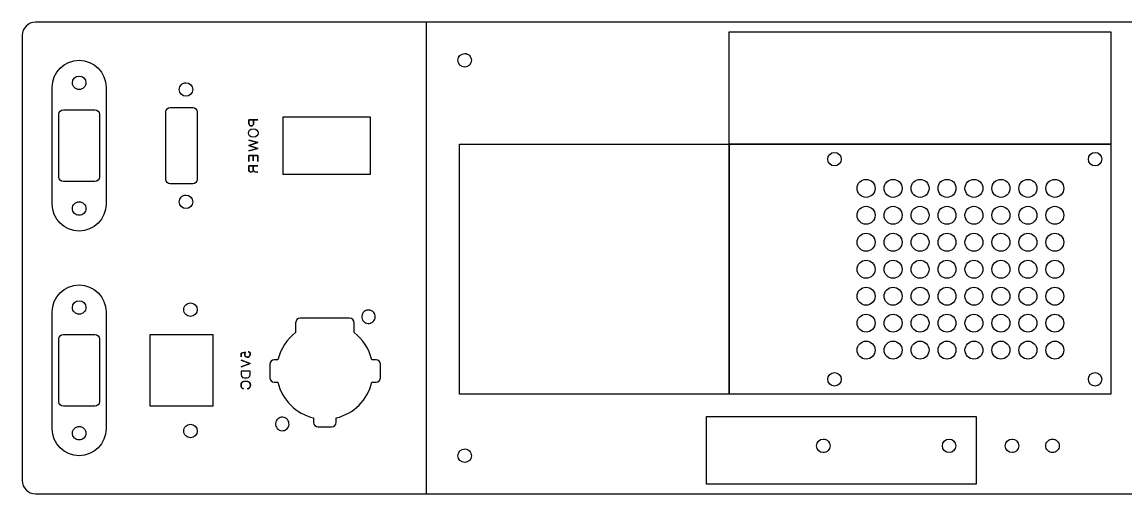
# Model space of a CAD drawing. Extents: x 129 to 1460, y 161 to 617.
# Drawn here: x 1064.3 to 1310, y 512 to 617 of the extents above; entities that cross this region are included whole.
import ezdxf

# ---------------------------------------------------------------- set-up
doc = ezdxf.new("R2010")
doc.units = 0
doc.layers.add('Layer_1', color=7, linetype='CONTINUOUS')

msp = doc.modelspace()

# ---------------------------------------------------------------- linework, layer by layer
at = {"layer": 'Layer_1', "color": 7}
for p, q in [((1154.348325, 616.974227), (1067.348358, 616.974227)), ((1155.34821, 616.974227), (1154.348325, 616.974227)), ((1313.348007, 616.974227), (1155.34821, 616.974227)), ((1064.34811, 613.973951), (1064.34811, 514.974036)), ((1162.848181, 609.974241), (1162.848181, 609.974241)), ((1077.046111, 604.974018), (1077.046111, 604.974018)), ((1100.822236, 603.474102), (1100.822236, 603.474102)), ((1073.54611, 597.474015), (1080.54611, 597.474015)), ((1096.322231, 581.974072), (1096.322231, 596.97407)), ((1097.322232, 597.974068), (1102.322233, 597.974068)), ((1103.322231, 596.97407), (1103.322231, 581.974072)), ((1072.546109, 582.474017), (1072.546109, 596.474017)), ((1081.546111, 596.474017), (1081.546111, 582.474017)), ((1245.136335, 584.974263), (1245.136335, 584.974263)), ((1303.137292, 584.974263), (1303.137292, 584.974263)), ((1072.546109, 582.474017), (1072.546109, 582.474017)), ((1080.54611, 581.474019), (1073.54611, 581.474019)), ((1096.322231, 581.974072), (1096.322231, 581.974072)), ((1102.322233, 580.974074), (1097.322232, 580.974074)), ((1252.179896, 581.974326), (1252.179896, 581.974326)), ((1258.180166, 581.974326), (1258.180166, 581.974326)), ((1264.180126, 581.974326), (1264.180126, 581.974326)), ((1270.180114, 581.974326), (1270.180114, 581.974326)), ((1276.180074, 581.974326), (1276.180074, 581.974326)), ((1282.180062, 581.974326), (1282.180062, 581.974326)), ((1288.18005, 581.974326), (1288.18005, 581.974326)), ((1294.180292, 581.974326), (1294.180292, 581.974326)), ((1100.822236, 578.474039), (1100.822236, 578.474039)), ((1077.046111, 576.974018), (1077.046111, 576.974018)), ((1252.179896, 575.97427), (1252.179896, 575.97427)), ((1258.180166, 575.97427), (1258.180166, 575.97427)), ((1264.180126, 575.97427), (1264.180126, 575.97427)), ((1270.180114, 575.97427), (1270.180114, 575.97427)), ((1276.180074, 575.97427), (1276.180074, 575.97427)), ((1282.180062, 575.97427), (1282.180062, 575.97427)), ((1288.18005, 575.97427), (1288.18005, 575.97427)), ((1294.180292, 575.97427), (1294.180292, 575.97427)), ((1252.179896, 569.974223), (1252.179896, 569.974223)), ((1258.180166, 569.974223), (1258.180166, 569.974223)), ((1264.180126, 569.974223), (1264.180126, 569.974223)), ((1270.180114, 569.974223), (1270.180114, 569.974223)), ((1276.180074, 569.974223), (1276.180074, 569.974223)), ((1282.180062, 569.974223), (1282.180062, 569.974223)), ((1288.18005, 569.974223), (1288.18005, 569.974223)), ((1294.180292, 569.974223), (1294.180292, 569.974223)), ((1252.179896, 563.974175), (1252.179896, 563.974175)), ((1258.180166, 563.974175), (1258.180166, 563.974175)), ((1264.180126, 563.974175), (1264.180126, 563.974175)), ((1270.180114, 563.974175), (1270.180114, 563.974175)), ((1276.180074, 563.974175), (1276.180074, 563.974175)), ((1282.180062, 563.974175), (1282.180062, 563.974175)), ((1288.18005, 563.974175), (1288.18005, 563.974175)), ((1294.180292, 563.974175), (1294.180292, 563.974175)), ((1252.179896, 557.974128), (1252.179896, 557.974128)), ((1258.180166, 557.974128), (1258.180166, 557.974128)), ((1264.180126, 557.974128), (1264.180126, 557.974128)), ((1270.180114, 557.974128), (1270.180114, 557.974128)), ((1276.180074, 557.974128), (1276.180074, 557.974128)), ((1282.180062, 557.974128), (1282.180062, 557.974128)), ((1288.18005, 557.974128), (1288.18005, 557.974128)), ((1294.180292, 557.974128), (1294.180292, 557.974128)), ((1077.046111, 554.973977), (1077.046111, 554.973977)), ((1101.822265, 551.474271), (1101.822265, 551.474271)), ((1252.179896, 551.974081), (1252.179896, 551.974081)), ((1258.180166, 551.974081), (1258.180166, 551.974081)), ((1264.180126, 551.974081), (1264.180126, 551.974081)), ((1270.180114, 551.974081), (1270.180114, 551.974081)), ((1276.180074, 551.974081), (1276.180074, 551.974081)), ((1282.180062, 551.974081), (1282.180062, 551.974081)), ((1288.18005, 551.974081), (1288.18005, 551.974081)), ((1294.180292, 551.974081), (1294.180292, 551.974081)), ((1072.546109, 532.473976), (1072.546109, 546.473976)), ((1073.54611, 547.473974), (1080.54611, 547.473974)), ((1081.546111, 546.473976), (1081.546111, 532.473976)), ((1092.822249, 531.4743), (1092.822249, 547.474296)), ((1092.822249, 547.474296), (1106.822249, 547.474296)), ((1106.822249, 547.474296), (1106.822249, 531.4743)), ((1252.179896, 545.974033), (1252.179896, 545.974033)), ((1258.180166, 545.974033), (1258.180166, 545.974033)), ((1264.180126, 545.974033), (1264.180126, 545.974033)), ((1270.180114, 545.974033), (1270.180114, 545.974033)), ((1276.180074, 545.974033), (1276.180074, 545.974033)), ((1282.180062, 545.974033), (1282.180062, 545.974033)), ((1288.18005, 545.974033), (1288.18005, 545.974033)), ((1294.180292, 545.974033), (1294.180292, 545.974033)), ((1245.136335, 535.973966), (1245.136335, 535.973966)), ((1303.137292, 535.973966), (1303.137292, 535.973966)), ((1072.546109, 532.473976), (1072.546109, 532.473976)), ((1080.54611, 531.473978), (1073.54611, 531.473978)), ((1106.822249, 531.4743), (1092.822249, 531.4743)), ((1077.046111, 526.973977), (1077.046111, 526.973977)), ((1101.822265, 524.474268), (1101.822265, 524.474268)), ((1162.848181, 521.974304), (1162.848181, 521.974304)), ((1241.145685, 522.667245), (1241.145685, 522.667245)), ((1269.14577, 522.667245), (1269.14577, 522.667245)), ((1283.145685, 522.667245), (1283.145685, 522.667245)), ((1292.145752, 522.667245), (1292.145752, 522.667245)), ((1067.348358, 511.974324), (1154.348325, 511.974324)), ((1154.348325, 511.974324), (1155.34821, 511.974324)), ((1155.34821, 511.974324), (1314.34792, 511.974324))]:
    msp.add_line(p, q, dxfattribs=at)
at = {"layer": 'Layer_1', "color": 2}
msp.add_line((1154.348184, 511.974127), (1154.348184, 616.974114), dxfattribs=at)
at = {"layer": 'Layer_1', "color": 3}
for p, q in [((1221.714459, 589.780931), (1221.714459, 614.780937)), ((1221.714459, 614.780937), (1306.645455, 614.780937)), ((1306.645455, 614.780937), (1306.645455, 589.780931)), ((1161.714466, 534.167292), (1161.714466, 589.780931)), ((1161.714466, 589.780931), (1221.714459, 589.780931)), ((1306.645455, 589.780931), (1221.714459, 589.780931)), ((1221.714459, 589.780931), (1221.714459, 534.167292)), ((1221.714459, 534.167292), (1161.714466, 534.167292)), ((1216.645691, 514.167219), (1216.645691, 529.167218)), ((1216.645691, 529.167218), (1276.645684, 529.167218)), ((1276.645684, 529.167218), (1276.645684, 514.167219)), ((1276.645684, 514.167219), (1216.645691, 514.167219))]:
    msp.add_line(p, q, dxfattribs=at)
at = {"layer": 'Layer_1', "color": 1}
for p, q in [((1071.046118, 576.474012), (1071.046118, 602.474016)), ((1083.046122, 602.474016), (1083.046122, 576.474012)), ((1116.839727, 595.186059), (1114.804905, 595.186059)), ((1114.804905, 595.186059), (1114.804905, 594.536581)), ((1114.804905, 594.536581), (1114.804905, 595.186059)), ((1114.804905, 595.186059), (1116.839727, 595.186059)), ((1115.885816, 594.483326), (1115.885816, 595.186059)), ((1115.885816, 595.186059), (1115.885816, 594.483326)), ((1116.839727, 595.186059), (1116.839727, 595.186059)), ((1141.886523, 595.820946), (1122.348109, 595.820946)), ((1122.348109, 595.820946), (1122.348109, 583.127607)), ((1141.886523, 583.127607), (1141.886523, 595.820946)), ((1141.886523, 595.820946), (1141.886523, 595.820946)), ((1116.856604, 592.284589), (1116.856604, 592.284589)), ((1116.856604, 592.284589), (1116.856604, 592.284589)), ((1114.804877, 590.690231), (1116.839699, 590.154009)), ((1116.839699, 590.154009), (1114.804877, 590.690231)), ((1114.804877, 590.690231), (1114.804877, 590.690231)), ((1116.839699, 590.154009), (1114.804877, 589.50772)), ((1114.804877, 589.50772), (1116.839699, 590.154009)), ((1221.714459, 589.780931), (1306.645709, 589.780931)), ((1221.714459, 534.167292), (1221.714459, 589.780931)), ((1306.645709, 589.780931), (1306.645709, 534.167292)), ((1306.645709, 589.780931), (1306.645709, 589.780931)), ((1114.804877, 589.50772), (1116.839699, 588.861431)), ((1116.839699, 588.861431), (1114.804877, 589.50772)), ((1116.839699, 588.861431), (1114.804877, 588.325209)), ((1114.804877, 588.325209), (1116.839699, 588.861431)), ((1116.839727, 587.295267), (1114.816194, 587.295267)), ((1114.816194, 587.295267), (1114.816194, 585.979745)), ((1114.816194, 585.979745), (1114.816194, 587.295267)), ((1114.816194, 587.295267), (1116.839727, 587.295267)), ((1115.798327, 586.092634), (1115.798327, 587.295267)), ((1115.798327, 587.295267), (1115.798327, 586.092634)), ((1116.839727, 585.979745), (1116.839727, 587.295267)), ((1116.839727, 587.295267), (1116.839727, 585.979745)), ((1116.839727, 584.986322), (1114.804905, 584.986322)), ((1114.804905, 584.986322), (1114.804905, 584.244078)), ((1114.804905, 584.244078), (1114.804905, 584.986322)), ((1114.804905, 584.986322), (1116.839727, 584.986322)), ((1115.798327, 586.092634), (1115.798327, 586.092634)), ((1115.801149, 584.187634), (1115.801149, 584.986322)), ((1115.801149, 584.986322), (1115.801149, 584.187634)), ((1116.839727, 585.979745), (1116.839727, 585.979745)), ((1116.839727, 584.986322), (1116.839727, 584.986322)), ((1116.687327, 583.609078), (1116.173683, 583.659878)), ((1116.173683, 583.659878), (1116.687327, 583.609078)), ((1116.839727, 583.538522), (1116.839727, 583.538522)), ((1122.348109, 583.127607), (1141.886523, 583.127607)), ((1071.046118, 576.474012), (1071.046118, 576.474012)), ((1071.046118, 526.473971), (1071.046118, 552.473975)), ((1083.046122, 552.473975), (1083.046122, 526.473971)), ((1137.23118, 551.065057), (1126.233319, 551.065057)), ((1142.372507, 552.587956), (1142.372507, 552.587956)), ((1125.22793, 550.059612), (1125.22793, 547.87922)), ((1138.227763, 547.87922), (1138.227763, 550.059612)), ((1113.094181, 543.321029), (1114.104537, 543.546807)), ((1114.104537, 543.546807), (1113.094181, 543.321029)), ((1113.094181, 542.474362), (1113.094181, 543.321029)), ((1113.094181, 543.321029), (1113.094181, 542.474362)), ((1115.129003, 541.003815), (1113.094181, 541.743237)), ((1113.094181, 541.743237), (1115.129003, 541.003815)), ((1113.094181, 540.264393), (1115.129003, 541.003815)), ((1115.129003, 541.003815), (1113.094181, 540.264393)), ((1119.480362, 540.823664), (1119.480362, 539.32433)), ((1121.276819, 541.820247), (1120.476945, 541.820247)), ((1143.137499, 541.827867), (1142.178874, 541.820247)), ((1144.13411, 537.832673), (1144.13411, 540.831284)), ((1115.129003, 539.277688), (1113.094181, 539.277688)), ((1113.094181, 539.277688), (1113.094181, 538.54391)), ((1115.129003, 539.277688), (1113.094181, 539.277688)), ((1113.094181, 539.277688), (1113.094181, 538.54391)), ((1115.129003, 538.54391), (1115.129003, 539.277688)), ((1115.129003, 538.54391), (1115.129003, 539.277688)), ((1119.480362, 539.32433), (1119.480362, 537.825053)), ((1120.476945, 536.828442), (1121.267986, 536.828442)), ((1142.187708, 536.828442), (1143.137499, 536.836062)), ((1306.645709, 534.167292), (1221.714459, 534.167292)), ((1123.180267, 528.726011), (1123.180267, 528.726011)), ((1129.23193, 528.873303), (1129.23193, 527.914679)), ((1134.223764, 527.914679), (1134.223764, 528.873303)), ((1071.046118, 526.473971), (1071.046118, 526.473971)), ((1130.228541, 526.918096), (1133.227152, 526.918096))]:
    msp.add_line(p, q, dxfattribs=at)
at = {"layer": 'Layer_1', "color": 7}
for points in [[(1067.348358, 616.974227), (1065.686351, 616.974227), (1064.34811, 615.635958), (1064.34811, 613.973951)], [(1161.348198, 608.47423), (1161.348192, 609.302655), (1162.019756, 609.974232), (1162.848181, 609.974241)], [(1162.848181, 609.974241), (1163.246009, 609.974244), (1163.627545, 609.816209), (1163.908852, 609.534902)], [(1163.908852, 609.534902), (1164.190159, 609.253594), (1164.348195, 608.872059), (1164.348192, 608.47423)], [(1162.848181, 606.974247), (1162.019767, 606.974257), (1161.348207, 607.645816), (1161.348198, 608.47423)], [(1164.348192, 608.47423), (1164.348183, 607.645805), (1163.676606, 606.974241), (1162.848181, 606.974247)], [(1075.546111, 603.474035), (1075.54612, 604.302456), (1076.21769, 604.974018), (1077.046111, 604.974018)], [(1077.046111, 604.974018), (1077.874531, 604.974018), (1078.546101, 604.302456), (1078.546111, 603.474035)], [(1075.985447, 602.413368), (1075.704142, 602.694675), (1075.546108, 603.076209), (1075.546111, 603.474035)], [(1077.046111, 601.974024), (1076.648284, 601.974024), (1076.266752, 602.132061), (1075.985447, 602.413368)], [(1078.106775, 602.413368), (1077.82547, 602.132061), (1077.443937, 601.974024), (1077.046111, 601.974024)], [(1078.546111, 603.474035), (1078.546114, 603.076209), (1078.38808, 602.694675), (1078.106775, 602.413368)], [(1099.322225, 601.974091), (1099.322222, 602.371919), (1099.480257, 602.753455), (1099.761564, 603.034762)], [(1100.822236, 600.474108), (1099.993811, 600.474102), (1099.322234, 601.145666), (1099.322225, 601.974091)], [(1099.761564, 603.034762), (1100.042872, 603.316069), (1100.424407, 603.474105), (1100.822236, 603.474102)], [(1100.822236, 603.474102), (1101.650661, 603.474093), (1102.322225, 602.802516), (1102.322219, 601.974091)], [(1102.322219, 601.974091), (1102.322209, 601.145677), (1101.65065, 600.474117), (1100.822236, 600.474108)], [(1072.546109, 596.474017), (1072.546109, 597.028019), (1072.992111, 597.474015), (1073.54611, 597.474015)], [(1080.54611, 597.474015), (1081.10011, 597.474015), (1081.546111, 597.028019), (1081.546111, 596.474017)], [(1096.322231, 596.97407), (1096.322231, 597.528072), (1096.768232, 597.974068), (1097.322232, 597.974068)], [(1102.322233, 597.974068), (1102.876232, 597.974068), (1103.322231, 597.528072), (1103.322231, 596.97407)], [(1243.636324, 586.474274), (1243.636324, 587.302963), (1244.307307, 587.974285), (1245.136335, 587.974285)], [(1245.136335, 587.974285), (1245.964657, 587.974285), (1246.636346, 587.302963), (1246.636346, 586.474274)], [(1301.637252, 586.474274), (1301.637252, 587.302963), (1302.308941, 587.974285), (1303.137292, 587.974285)], [(1303.137292, 587.974285), (1303.965614, 587.974285), (1304.637303, 587.302963), (1304.637303, 586.474274)], [(1245.136335, 584.974263), (1244.307307, 584.974263), (1243.636324, 585.645613), (1243.636324, 586.474274)], [(1246.636346, 586.474274), (1246.636346, 585.645613), (1245.964657, 584.974263), (1245.136335, 584.974263)], [(1303.137292, 584.974263), (1302.308941, 584.974263), (1301.637252, 585.645613), (1301.637252, 586.474274)], [(1304.637303, 586.474274), (1304.637303, 585.645613), (1303.965614, 584.974263), (1303.137292, 584.974263)], [(1073.54611, 581.474019), (1072.992111, 581.474019), (1072.546109, 581.920015), (1072.546109, 582.474017)], [(1081.546111, 582.474017), (1081.546111, 581.920015), (1081.10011, 581.474019), (1080.54611, 581.474019)], [(1097.322232, 580.974074), (1096.768232, 580.974074), (1096.322231, 581.420069), (1096.322231, 581.974072)], [(1103.322231, 581.974072), (1103.322231, 581.420069), (1102.876232, 580.974074), (1102.322233, 580.974074)], [(1250.1799, 579.97433), (1250.179902, 581.078896), (1251.07533, 581.974323), (1252.179896, 581.974326)], [(1252.179896, 577.974334), (1251.07533, 577.974336), (1250.179902, 578.869763), (1250.1799, 579.97433)], [(1252.179896, 581.974326), (1253.284463, 581.974323), (1254.17989, 581.078896), (1254.179892, 579.97433)], [(1254.179892, 579.97433), (1254.17989, 578.869763), (1253.284463, 577.974336), (1252.179896, 577.974334)], [(1256.180142, 579.97433), (1256.180143, 580.504766), (1256.390861, 581.013477), (1256.765939, 581.388549)], [(1256.765939, 578.56011), (1256.390861, 578.935183), (1256.180143, 579.443893), (1256.180142, 579.97433)], [(1256.765939, 581.388549), (1257.141017, 581.763622), (1257.64973, 581.974332), (1258.180166, 581.974326)], [(1258.180166, 581.974326), (1259.284733, 581.974323), (1260.18016, 581.078896), (1260.180162, 579.97433)], [(1260.180162, 579.97433), (1260.18016, 578.869763), (1259.284733, 577.974336), (1258.180166, 577.974334)], [(1262.18013, 579.97433), (1262.180132, 581.078896), (1263.07556, 581.974323), (1264.180126, 581.974326)], [(1264.180126, 577.974334), (1263.07556, 577.974336), (1262.180132, 578.869763), (1262.18013, 579.97433)], [(1264.180126, 581.974326), (1265.284693, 581.974323), (1266.18012, 581.078896), (1266.180122, 579.97433)], [(1266.180122, 579.97433), (1266.18012, 578.869763), (1265.284693, 577.974336), (1264.180126, 577.974334)], [(1268.180118, 579.97433), (1268.18012, 581.078896), (1269.075548, 581.974323), (1270.180114, 581.974326)], [(1270.180114, 577.974334), (1269.075548, 577.974336), (1268.18012, 578.869763), (1268.180118, 579.97433)], [(1270.180114, 581.974326), (1271.284681, 581.974323), (1272.180108, 581.078896), (1272.18011, 579.97433)], [(1272.18011, 579.97433), (1272.180108, 578.869763), (1271.284681, 577.974336), (1270.180114, 577.974334)], [(1274.180078, 579.97433), (1274.18008, 581.078896), (1275.075508, 581.974323), (1276.180074, 581.974326)], [(1276.180074, 577.974334), (1275.075508, 577.974336), (1274.18008, 578.869763), (1274.180078, 579.97433)], [(1276.180074, 581.974326), (1276.71051, 581.974332), (1277.219224, 581.763622), (1277.594302, 581.388549)], [(1277.594302, 581.388549), (1277.96938, 581.013477), (1278.180097, 580.504766), (1278.180098, 579.97433)], [(1278.180098, 579.97433), (1278.180097, 579.443893), (1277.96938, 578.935183), (1277.594302, 578.56011)], [(1280.180066, 579.97433), (1280.180068, 581.078896), (1281.075496, 581.974323), (1282.180062, 581.974326)], [(1282.180062, 577.974334), (1281.075496, 577.974336), (1280.180068, 578.869763), (1280.180066, 579.97433)], [(1282.180062, 581.974326), (1283.284628, 581.974323), (1284.180056, 581.078896), (1284.180058, 579.97433)], [(1284.180058, 579.97433), (1284.180056, 578.869763), (1283.284628, 577.974336), (1282.180062, 577.974334)], [(1286.180054, 579.97433), (1286.180056, 581.078896), (1287.075484, 581.974323), (1288.18005, 581.974326)], [(1288.18005, 577.974334), (1287.075484, 577.974336), (1286.180056, 578.869763), (1286.180054, 579.97433)], [(1288.18005, 581.974326), (1289.284616, 581.974323), (1290.180044, 581.078896), (1290.180046, 579.97433)], [(1290.180046, 579.97433), (1290.180044, 578.869763), (1289.284616, 577.974336), (1288.18005, 577.974334)], [(1292.180296, 579.97433), (1292.180298, 581.078896), (1293.075726, 581.974323), (1294.180292, 581.974326)], [(1294.180292, 577.974334), (1293.075726, 577.974336), (1292.180298, 578.869763), (1292.180296, 579.97433)], [(1294.180292, 581.974326), (1295.284858, 581.974323), (1296.180286, 581.078896), (1296.180288, 579.97433)], [(1296.180288, 579.97433), (1296.180286, 578.869763), (1295.284858, 577.974336), (1294.180292, 577.974334)], [(1099.322225, 576.974028), (1099.322222, 577.371857), (1099.480257, 577.753392), (1099.761564, 578.034699)], [(1099.761564, 578.034699), (1100.042872, 578.316007), (1100.424407, 578.474042), (1100.822236, 578.474039)], [(1100.822236, 578.474039), (1101.650661, 578.47403), (1102.322225, 577.802453), (1102.322219, 576.974028)], [(1258.180166, 577.974334), (1257.64973, 577.974327), (1257.141017, 578.185037), (1256.765939, 578.56011)], [(1277.594302, 578.56011), (1277.219224, 578.185037), (1276.71051, 577.974327), (1276.180074, 577.974334)], [(1075.546111, 575.474007), (1075.546108, 575.871833), (1075.704142, 576.253367), (1075.985447, 576.534674)], [(1075.985447, 574.413339), (1075.704142, 574.694646), (1075.546108, 575.07618), (1075.546111, 575.474007)], [(1075.985447, 576.534674), (1076.266752, 576.815981), (1076.648284, 576.974018), (1077.046111, 576.974018)], [(1077.046111, 576.974018), (1077.443937, 576.974018), (1077.82547, 576.815981), (1078.106775, 576.534674)], [(1078.106775, 576.534674), (1078.38808, 576.253367), (1078.546114, 575.871833), (1078.546111, 575.474007)], [(1078.546111, 575.474007), (1078.546114, 575.07618), (1078.38808, 574.694646), (1078.106775, 574.413339)], [(1100.822236, 575.474045), (1099.993811, 575.474039), (1099.322234, 576.145603), (1099.322225, 576.974028)], [(1102.322219, 576.974028), (1102.322209, 576.145614), (1101.65065, 575.474054), (1100.822236, 575.474045)], [(1250.1799, 573.974271), (1250.179901, 575.078838), (1251.075329, 575.974268), (1252.179896, 575.97427)], [(1252.179896, 575.97427), (1253.284464, 575.974268), (1254.179892, 575.078838), (1254.179892, 573.974271)], [(1256.180142, 573.974271), (1256.180143, 574.504708), (1256.39086, 575.013419), (1256.765938, 575.388492)], [(1256.765938, 575.388492), (1257.141016, 575.763566), (1257.649729, 575.974276), (1258.180166, 575.97427)], [(1258.180166, 575.97427), (1259.284734, 575.974268), (1260.180162, 575.078838), (1260.180162, 573.974271)], [(1262.18013, 573.974271), (1262.180131, 575.078838), (1263.075559, 575.974268), (1264.180126, 575.97427)], [(1264.180126, 575.97427), (1265.284694, 575.974268), (1266.180122, 575.078838), (1266.180122, 573.974271)], [(1268.180118, 573.974271), (1268.180119, 575.078838), (1269.075547, 575.974268), (1270.180114, 575.97427)], [(1270.180114, 575.97427), (1271.284682, 575.974268), (1272.18011, 575.078838), (1272.18011, 573.974271)], [(1274.180078, 573.974271), (1274.180079, 575.078838), (1275.075507, 575.974268), (1276.180074, 575.97427)], [(1276.180074, 575.97427), (1276.710511, 575.974276), (1277.219225, 575.763566), (1277.594303, 575.388492)], [(1277.594303, 575.388492), (1277.969381, 575.013419), (1278.180098, 574.504708), (1278.180098, 573.974271)], [(1280.180066, 573.974271), (1280.180067, 575.078838), (1281.075495, 575.974268), (1282.180062, 575.97427)], [(1282.180062, 575.97427), (1283.284629, 575.974268), (1284.180057, 575.078838), (1284.180058, 573.974271)], [(1286.180054, 573.974271), (1286.180055, 575.078838), (1287.075483, 575.974268), (1288.18005, 575.97427)], [(1288.18005, 575.97427), (1289.284617, 575.974268), (1290.180045, 575.078838), (1290.180046, 573.974271)], [(1292.180296, 573.974271), (1292.180297, 575.078838), (1293.075725, 575.974268), (1294.180292, 575.97427)], [(1294.180292, 575.97427), (1295.284859, 575.974268), (1296.180287, 575.078838), (1296.180288, 573.974271)], [(1077.046111, 573.973996), (1076.648284, 573.973996), (1076.266752, 574.132032), (1075.985447, 574.413339)], [(1078.106775, 574.413339), (1077.82547, 574.132032), (1077.443937, 573.973996), (1077.046111, 573.973996)], [(1252.179896, 571.974269), (1251.075328, 571.974272), (1250.179899, 572.869702), (1250.1799, 573.974271)], [(1254.179892, 573.974271), (1254.179893, 572.869702), (1253.284465, 571.974272), (1252.179896, 571.974269)], [(1256.765937, 572.560048), (1256.390859, 572.935122), (1256.180142, 573.443834), (1256.180142, 573.974271)], [(1258.180166, 571.974269), (1257.649729, 571.974263), (1257.141015, 572.184974), (1256.765937, 572.560048)], [(1260.180162, 573.974271), (1260.180163, 572.869702), (1259.284735, 571.974272), (1258.180166, 571.974269)], [(1264.180126, 571.974269), (1263.075558, 571.974272), (1262.180129, 572.869702), (1262.18013, 573.974271)], [(1266.180122, 573.974271), (1266.180123, 572.869702), (1265.284695, 571.974272), (1264.180126, 571.974269)], [(1270.180114, 571.974269), (1269.075546, 571.974272), (1268.180117, 572.869702), (1268.180118, 573.974271)], [(1272.18011, 573.974271), (1272.180111, 572.869702), (1271.284683, 571.974272), (1270.180114, 571.974269)], [(1276.180074, 571.974269), (1275.075505, 571.974272), (1274.180077, 572.869702), (1274.180078, 573.974271)], [(1277.594304, 572.560048), (1277.219226, 572.184974), (1276.710511, 571.974263), (1276.180074, 571.974269)], [(1278.180098, 573.974271), (1278.180099, 573.443834), (1277.969382, 572.935122), (1277.594304, 572.560048)], [(1282.180062, 571.974269), (1281.075493, 571.974272), (1280.180065, 572.869702), (1280.180066, 573.974271)], [(1284.180058, 573.974271), (1284.180059, 572.869702), (1283.284631, 571.974272), (1282.180062, 571.974269)], [(1288.18005, 571.974269), (1287.075481, 571.974272), (1286.180053, 572.869702), (1286.180054, 573.974271)], [(1290.180046, 573.974271), (1290.180047, 572.869702), (1289.284619, 571.974272), (1288.18005, 571.974269)], [(1294.180292, 571.974269), (1293.075723, 571.974272), (1292.180295, 572.869702), (1292.180296, 573.974271)], [(1296.180288, 573.974271), (1296.180289, 572.869702), (1295.284861, 571.974272), (1294.180292, 571.974269)], [(1250.1799, 567.974224), (1250.179901, 569.078791), (1251.075329, 569.97422), (1252.179896, 569.974223)], [(1252.179896, 569.974223), (1253.284464, 569.97422), (1254.179892, 569.078791), (1254.179892, 567.974224)], [(1256.765938, 569.388445), (1257.141016, 569.763518), (1257.649729, 569.974229), (1258.180166, 569.974223)], [(1258.180166, 569.974223), (1259.284734, 569.97422), (1260.180162, 569.078791), (1260.180162, 567.974224)], [(1262.18013, 567.974224), (1262.180131, 569.078791), (1263.075559, 569.97422), (1264.180126, 569.974223)], [(1264.180126, 569.974223), (1265.284694, 569.97422), (1266.180122, 569.078791), (1266.180122, 567.974224)], [(1268.180118, 567.974224), (1268.180119, 569.078791), (1269.075547, 569.97422), (1270.180114, 569.974223)], [(1270.180114, 569.974223), (1271.284682, 569.97422), (1272.18011, 569.078791), (1272.18011, 567.974224)], [(1274.180078, 567.974224), (1274.180079, 569.078791), (1275.075507, 569.97422), (1276.180074, 569.974223)], [(1276.180074, 569.974223), (1276.710511, 569.974229), (1277.219225, 569.763518), (1277.594303, 569.388445)], [(1280.180066, 567.974224), (1280.180067, 569.078791), (1281.075495, 569.97422), (1282.180062, 569.974223)], [(1282.180062, 569.974223), (1283.284629, 569.97422), (1284.180057, 569.078791), (1284.180058, 567.974224)], [(1286.180054, 567.974224), (1286.180055, 569.078791), (1287.075483, 569.97422), (1288.18005, 569.974223)], [(1288.18005, 569.974223), (1289.284617, 569.97422), (1290.180045, 569.078791), (1290.180046, 567.974224)], [(1292.180296, 567.974224), (1292.180297, 569.078791), (1293.075725, 569.97422), (1294.180292, 569.974223)], [(1294.180292, 569.974223), (1295.284859, 569.97422), (1296.180287, 569.078791), (1296.180288, 567.974224)], [(1252.179896, 565.974222), (1251.075328, 565.974224), (1250.179899, 566.869655), (1250.1799, 567.974224)], [(1254.179892, 567.974224), (1254.179893, 566.869655), (1253.284465, 565.974224), (1252.179896, 565.974222)], [(1256.180142, 567.974224), (1256.180143, 568.504661), (1256.39086, 569.013372), (1256.765938, 569.388445)], [(1256.765937, 566.560001), (1256.390859, 566.935074), (1256.180142, 567.443786), (1256.180142, 567.974224)], [(1260.180162, 567.974224), (1260.180163, 566.869655), (1259.284735, 565.974224), (1258.180166, 565.974222)], [(1264.180126, 565.974222), (1263.075558, 565.974224), (1262.180129, 566.869655), (1262.18013, 567.974224)], [(1266.180122, 567.974224), (1266.180123, 566.869655), (1265.284695, 565.974224), (1264.180126, 565.974222)], [(1270.180114, 565.974222), (1269.075546, 565.974224), (1268.180117, 566.869655), (1268.180118, 567.974224)], [(1272.18011, 567.974224), (1272.180111, 566.869655), (1271.284683, 565.974224), (1270.180114, 565.974222)], [(1276.180074, 565.974222), (1275.075505, 565.974224), (1274.180077, 566.869655), (1274.180078, 567.974224)], [(1277.594303, 569.388445), (1277.969381, 569.013372), (1278.180098, 568.504661), (1278.180098, 567.974224)], [(1278.180098, 567.974224), (1278.180099, 567.443786), (1277.969382, 566.935074), (1277.594304, 566.560001)], [(1282.180062, 565.974222), (1281.075493, 565.974224), (1280.180065, 566.869655), (1280.180066, 567.974224)], [(1284.180058, 567.974224), (1284.180059, 566.869655), (1283.284631, 565.974224), (1282.180062, 565.974222)], [(1288.18005, 565.974222), (1287.075481, 565.974224), (1286.180053, 566.869655), (1286.180054, 567.974224)], [(1290.180046, 567.974224), (1290.180047, 566.869655), (1289.284619, 565.974224), (1288.18005, 565.974222)], [(1294.180292, 565.974222), (1293.075723, 565.974224), (1292.180295, 566.869655), (1292.180296, 567.974224)], [(1296.180288, 567.974224), (1296.180289, 566.869655), (1295.284861, 565.974224), (1294.180292, 565.974222)], [(1258.180166, 565.974222), (1257.649729, 565.974216), (1257.141015, 566.184927), (1256.765937, 566.560001)], [(1277.594304, 566.560001), (1277.219226, 566.184927), (1276.710511, 565.974216), (1276.180074, 565.974222)], [(1250.1799, 561.974176), (1250.179901, 563.078744), (1251.075329, 563.974173), (1252.179896, 563.974175)], [(1252.179896, 563.974175), (1253.284464, 563.974173), (1254.179892, 563.078744), (1254.179892, 561.974176)], [(1256.180142, 561.974176), (1256.180143, 562.504613), (1256.39086, 563.013325), (1256.765938, 563.388398)], [(1256.765938, 563.388398), (1257.141016, 563.763471), (1257.649729, 563.974182), (1258.180166, 563.974175)], [(1258.180166, 563.974175), (1259.284734, 563.974173), (1260.180162, 563.078744), (1260.180162, 561.974176)], [(1262.18013, 561.974176), (1262.180131, 563.078744), (1263.075559, 563.974173), (1264.180126, 563.974175)], [(1264.180126, 563.974175), (1265.284694, 563.974173), (1266.180122, 563.078744), (1266.180122, 561.974176)], [(1268.180118, 561.974176), (1268.180119, 563.078744), (1269.075547, 563.974173), (1270.180114, 563.974175)], [(1270.180114, 563.974175), (1271.284682, 563.974173), (1272.18011, 563.078744), (1272.18011, 561.974176)], [(1274.180078, 561.974176), (1274.180079, 563.078744), (1275.075507, 563.974173), (1276.180074, 563.974175)], [(1276.180074, 563.974175), (1276.710511, 563.974182), (1277.219225, 563.763471), (1277.594303, 563.388398)], [(1277.594303, 563.388398), (1277.969381, 563.013325), (1278.180098, 562.504613), (1278.180098, 561.974176)], [(1280.180066, 561.974176), (1280.180067, 563.078744), (1281.075495, 563.974173), (1282.180062, 563.974175)], [(1282.180062, 563.974175), (1283.284629, 563.974173), (1284.180057, 563.078744), (1284.180058, 561.974176)], [(1286.180054, 561.974176), (1286.180055, 563.078744), (1287.075483, 563.974173), (1288.18005, 563.974175)], [(1288.18005, 563.974175), (1289.284617, 563.974173), (1290.180045, 563.078744), (1290.180046, 561.974176)], [(1292.180296, 561.974176), (1292.180297, 563.078744), (1293.075725, 563.974173), (1294.180292, 563.974175)], [(1294.180292, 563.974175), (1295.284859, 563.974173), (1296.180287, 563.078744), (1296.180288, 561.974176)], [(1252.179896, 559.974175), (1251.075328, 559.974177), (1250.179899, 560.869608), (1250.1799, 561.974176)], [(1254.179892, 561.974176), (1254.179893, 560.869608), (1253.284465, 559.974177), (1252.179896, 559.974175)], [(1256.765937, 560.559953), (1256.390859, 560.935027), (1256.180142, 561.443739), (1256.180142, 561.974176)], [(1258.180166, 559.974175), (1257.649729, 559.974168), (1257.141015, 560.184879), (1256.765937, 560.559953)], [(1260.180162, 561.974176), (1260.180163, 560.869608), (1259.284735, 559.974177), (1258.180166, 559.974175)], [(1264.180126, 559.974175), (1263.075558, 559.974177), (1262.180129, 560.869608), (1262.18013, 561.974176)], [(1266.180122, 561.974176), (1266.180123, 560.869608), (1265.284695, 559.974177), (1264.180126, 559.974175)], [(1270.180114, 559.974175), (1269.075546, 559.974177), (1268.180117, 560.869608), (1268.180118, 561.974176)], [(1272.18011, 561.974176), (1272.180111, 560.869608), (1271.284683, 559.974177), (1270.180114, 559.974175)], [(1276.180074, 559.974175), (1275.075505, 559.974177), (1274.180077, 560.869608), (1274.180078, 561.974176)], [(1277.594304, 560.559953), (1277.219226, 560.184879), (1276.710511, 559.974168), (1276.180074, 559.974175)], [(1278.180098, 561.974176), (1278.180099, 561.443739), (1277.969382, 560.935027), (1277.594304, 560.559953)], [(1282.180062, 559.974175), (1281.075493, 559.974177), (1280.180065, 560.869608), (1280.180066, 561.974176)], [(1284.180058, 561.974176), (1284.180059, 560.869608), (1283.284631, 559.974177), (1282.180062, 559.974175)], [(1288.18005, 559.974175), (1287.075481, 559.974177), (1286.180053, 560.869608), (1286.180054, 561.974176)], [(1290.180046, 561.974176), (1290.180047, 560.869608), (1289.284619, 559.974177), (1288.18005, 559.974175)], [(1294.180292, 559.974175), (1293.075723, 559.974177), (1292.180295, 560.869608), (1292.180296, 561.974176)], [(1296.180288, 561.974176), (1296.180289, 560.869608), (1295.284861, 559.974177), (1294.180292, 559.974175)], [(1250.1799, 555.974129), (1250.179901, 557.078697), (1251.075329, 557.974126), (1252.179896, 557.974128)], [(1252.179896, 557.974128), (1253.284464, 557.974126), (1254.179892, 557.078697), (1254.179892, 555.974129)], [(1256.765938, 557.388351), (1257.141016, 557.763424), (1257.649729, 557.974134), (1258.180166, 557.974128)], [(1258.180166, 557.974128), (1259.284734, 557.974126), (1260.180162, 557.078697), (1260.180162, 555.974129)], [(1262.18013, 555.974129), (1262.180131, 557.078697), (1263.075559, 557.974126), (1264.180126, 557.974128)], [(1264.180126, 557.974128), (1265.284694, 557.974126), (1266.180122, 557.078697), (1266.180122, 555.974129)], [(1268.180118, 555.974129), (1268.180119, 557.078697), (1269.075547, 557.974126), (1270.180114, 557.974128)], [(1270.180114, 557.974128), (1271.284682, 557.974126), (1272.18011, 557.078697), (1272.18011, 555.974129)], [(1274.180078, 555.974129), (1274.180079, 557.078697), (1275.075507, 557.974126), (1276.180074, 557.974128)], [(1276.180074, 557.974128), (1276.710511, 557.974134), (1277.219225, 557.763424), (1277.594303, 557.388351)], [(1280.180066, 555.974129), (1280.180067, 557.078697), (1281.075495, 557.974126), (1282.180062, 557.974128)], [(1282.180062, 557.974128), (1283.284629, 557.974126), (1284.180057, 557.078697), (1284.180058, 555.974129)], [(1286.180054, 555.974129), (1286.180055, 557.078697), (1287.075483, 557.974126), (1288.18005, 557.974128)], [(1288.18005, 557.974128), (1289.284617, 557.974126), (1290.180045, 557.078697), (1290.180046, 555.974129)], [(1292.180296, 555.974129), (1292.180297, 557.078697), (1293.075725, 557.974126), (1294.180292, 557.974128)], [(1294.180292, 557.974128), (1295.284859, 557.974126), (1296.180287, 557.078697), (1296.180288, 555.974129)], [(1252.179896, 553.974128), (1251.075328, 553.97413), (1250.179899, 554.869561), (1250.1799, 555.974129)], [(1254.179892, 555.974129), (1254.179893, 554.869561), (1253.284465, 553.97413), (1252.179896, 553.974128)], [(1256.180142, 555.974129), (1256.180143, 556.504566), (1256.39086, 557.013277), (1256.765938, 557.388351)], [(1256.765937, 554.559906), (1256.390859, 554.93498), (1256.180142, 555.443692), (1256.180142, 555.974129)], [(1260.180162, 555.974129), (1260.180163, 554.869561), (1259.284735, 553.97413), (1258.180166, 553.974128)], [(1264.180126, 553.974128), (1263.075558, 553.97413), (1262.180129, 554.869561), (1262.18013, 555.974129)], [(1266.180122, 555.974129), (1266.180123, 554.869561), (1265.284695, 553.97413), (1264.180126, 553.974128)], [(1270.180114, 553.974128), (1269.075546, 553.97413), (1268.180117, 554.869561), (1268.180118, 555.974129)], [(1272.18011, 555.974129), (1272.180111, 554.869561), (1271.284683, 553.97413), (1270.180114, 553.974128)], [(1276.180074, 553.974128), (1275.075505, 553.97413), (1274.180077, 554.869561), (1274.180078, 555.974129)], [(1277.594303, 557.388351), (1277.969381, 557.013277), (1278.180098, 556.504566), (1278.180098, 555.974129)], [(1278.180098, 555.974129), (1278.180099, 555.443692), (1277.969382, 554.93498), (1277.594304, 554.559906)], [(1282.180062, 553.974128), (1281.075493, 553.97413), (1280.180065, 554.869561), (1280.180066, 555.974129)], [(1284.180058, 555.974129), (1284.180059, 554.869561), (1283.284631, 553.97413), (1282.180062, 553.974128)], [(1288.18005, 553.974128), (1287.075481, 553.97413), (1286.180053, 554.869561), (1286.180054, 555.974129)], [(1290.180046, 555.974129), (1290.180047, 554.869561), (1289.284619, 553.97413), (1288.18005, 553.974128)], [(1294.180292, 553.974128), (1293.075723, 553.97413), (1292.180295, 554.869561), (1292.180296, 555.974129)], [(1296.180288, 555.974129), (1296.180289, 554.869561), (1295.284861, 553.97413), (1294.180292, 553.974128)], [(1075.985447, 552.413327), (1075.704142, 552.694634), (1075.546108, 553.076168), (1075.546111, 553.473994)], [(1075.546111, 553.473994), (1075.54612, 554.302415), (1076.21769, 554.973977), (1077.046111, 554.973977)], [(1077.046111, 554.973977), (1077.874531, 554.973977), (1078.546101, 554.302415), (1078.546111, 553.473994)], [(1078.546111, 553.473994), (1078.546114, 553.076168), (1078.38808, 552.694634), (1078.106775, 552.413327)], [(1100.322254, 552.974282), (1100.322251, 553.372111), (1100.480286, 553.753646), (1100.761594, 554.034953)], [(1100.761594, 551.913611), (1100.480286, 552.194918), (1100.322251, 552.576453), (1100.322254, 552.974282)], [(1100.761594, 554.034953), (1101.042901, 554.316261), (1101.424436, 554.474296), (1101.822265, 554.474293)], [(1101.822265, 554.474293), (1102.65069, 554.474284), (1103.322254, 553.802707), (1103.322248, 552.974282)], [(1103.322248, 552.974282), (1103.322254, 552.145857), (1102.65069, 551.47428), (1101.822265, 551.474271)], [(1258.180166, 553.974128), (1257.649729, 553.974121), (1257.141015, 554.184832), (1256.765937, 554.559906)], [(1277.594304, 554.559906), (1277.219226, 554.184832), (1276.710511, 553.974121), (1276.180074, 553.974128)], [(1077.046111, 551.973983), (1076.648284, 551.973983), (1076.266752, 552.13202), (1075.985447, 552.413327)], [(1078.106775, 552.413327), (1077.82547, 552.13202), (1077.443937, 551.973983), (1077.046111, 551.973983)], [(1101.822265, 551.474271), (1101.424436, 551.474268), (1101.042901, 551.632303), (1100.761594, 551.913611)], [(1250.1799, 549.974082), (1250.179901, 551.078649), (1251.075329, 551.974079), (1252.179896, 551.974081)], [(1252.179896, 551.974081), (1253.284464, 551.974079), (1254.179892, 551.078649), (1254.179892, 549.974082)], [(1256.180142, 549.974082), (1256.180143, 550.504519), (1256.39086, 551.01323), (1256.765938, 551.388303)], [(1256.765938, 551.388303), (1257.141016, 551.763377), (1257.649729, 551.974087), (1258.180166, 551.974081)], [(1258.180166, 551.974081), (1259.284734, 551.974079), (1260.180162, 551.078649), (1260.180162, 549.974082)], [(1262.18013, 549.974082), (1262.180131, 551.078649), (1263.075559, 551.974079), (1264.180126, 551.974081)], [(1264.180126, 551.974081), (1265.284694, 551.974079), (1266.180122, 551.078649), (1266.180122, 549.974082)], [(1268.180118, 549.974082), (1268.180119, 551.078649), (1269.075547, 551.974079), (1270.180114, 551.974081)], [(1270.180114, 551.974081), (1271.284682, 551.974079), (1272.18011, 551.078649), (1272.18011, 549.974082)], [(1274.180078, 549.974082), (1274.180079, 551.078649), (1275.075507, 551.974079), (1276.180074, 551.974081)], [(1276.180074, 551.974081), (1276.710511, 551.974087), (1277.219225, 551.763377), (1277.594303, 551.388303)], [(1277.594303, 551.388303), (1277.969381, 551.01323), (1278.180098, 550.504519), (1278.180098, 549.974082)], [(1280.180066, 549.974082), (1280.180067, 551.078649), (1281.075495, 551.974079), (1282.180062, 551.974081)], [(1282.180062, 551.974081), (1283.284629, 551.974079), (1284.180057, 551.078649), (1284.180058, 549.974082)], [(1286.180054, 549.974082), (1286.180055, 551.078649), (1287.075483, 551.974079), (1288.18005, 551.974081)], [(1288.18005, 551.974081), (1289.284617, 551.974079), (1290.180045, 551.078649), (1290.180046, 549.974082)], [(1292.180296, 549.974082), (1292.180297, 551.078649), (1293.075725, 551.974079), (1294.180292, 551.974081)], [(1294.180292, 551.974081), (1295.284859, 551.974079), (1296.180287, 551.078649), (1296.180288, 549.974082)], [(1252.179896, 547.97408), (1251.075328, 547.974082), (1250.179899, 548.869513), (1250.1799, 549.974082)], [(1254.179892, 549.974082), (1254.179893, 548.869513), (1253.284465, 547.974082), (1252.179896, 547.97408)], [(1256.765937, 548.559859), (1256.390859, 548.934933), (1256.180142, 549.443644), (1256.180142, 549.974082)], [(1258.180166, 547.97408), (1257.649729, 547.974074), (1257.141015, 548.184785), (1256.765937, 548.559859)], [(1260.180162, 549.974082), (1260.180163, 548.869513), (1259.284735, 547.974082), (1258.180166, 547.97408)], [(1264.180126, 547.97408), (1263.075558, 547.974082), (1262.180129, 548.869513), (1262.18013, 549.974082)], [(1266.180122, 549.974082), (1266.180123, 548.869513), (1265.284695, 547.974082), (1264.180126, 547.97408)], [(1270.180114, 547.97408), (1269.075546, 547.974082), (1268.180117, 548.869513), (1268.180118, 549.974082)], [(1272.18011, 549.974082), (1272.180111, 548.869513), (1271.284683, 547.974082), (1270.180114, 547.97408)], [(1276.180074, 547.97408), (1275.075505, 547.974082), (1274.180077, 548.869513), (1274.180078, 549.974082)], [(1277.594304, 548.559859), (1277.219226, 548.184785), (1276.710511, 547.974074), (1276.180074, 547.97408)], [(1278.180098, 549.974082), (1278.180099, 549.443644), (1277.969382, 548.934933), (1277.594304, 548.559859)], [(1282.180062, 547.97408), (1281.075493, 547.974082), (1280.180065, 548.869513), (1280.180066, 549.974082)], [(1284.180058, 549.974082), (1284.180059, 548.869513), (1283.284631, 547.974082), (1282.180062, 547.97408)], [(1288.18005, 547.97408), (1287.075481, 547.974082), (1286.180053, 548.869513), (1286.180054, 549.974082)], [(1290.180046, 549.974082), (1290.180047, 548.869513), (1289.284619, 547.974082), (1288.18005, 547.97408)], [(1294.180292, 547.97408), (1293.075723, 547.974082), (1292.180295, 548.869513), (1292.180296, 549.974082)], [(1296.180288, 549.974082), (1296.180289, 548.869513), (1295.284861, 547.974082), (1294.180292, 547.97408)], [(1072.546109, 546.473976), (1072.546109, 547.027978), (1072.992111, 547.473974), (1073.54611, 547.473974)], [(1080.54611, 547.473974), (1081.10011, 547.473974), (1081.546111, 547.027978), (1081.546111, 546.473976)], [(1250.1799, 543.974035), (1250.179901, 545.078602), (1251.075329, 545.974031), (1252.179896, 545.974033)], [(1252.179896, 545.974033), (1253.284464, 545.974031), (1254.179892, 545.078602), (1254.179892, 543.974035)], [(1256.180142, 543.974035), (1256.180143, 544.504472), (1256.39086, 545.013183), (1256.765938, 545.388256)], [(1256.765938, 545.388256), (1257.141016, 545.763329), (1257.649729, 545.97404), (1258.180166, 545.974033)], [(1258.180166, 545.974033), (1259.284734, 545.974031), (1260.180162, 545.078602), (1260.180162, 543.974035)], [(1262.18013, 543.974035), (1262.180131, 545.078602), (1263.075559, 545.974031), (1264.180126, 545.974033)], [(1264.180126, 545.974033), (1265.284694, 545.974031), (1266.180122, 545.078602), (1266.180122, 543.974035)], [(1268.180118, 543.974035), (1268.180119, 545.078602), (1269.075547, 545.974031), (1270.180114, 545.974033)], [(1270.180114, 545.974033), (1271.284682, 545.974031), (1272.18011, 545.078602), (1272.18011, 543.974035)], [(1274.180078, 543.974035), (1274.180079, 545.078602), (1275.075507, 545.974031), (1276.180074, 545.974033)], [(1276.180074, 545.974033), (1276.710511, 545.97404), (1277.219225, 545.763329), (1277.594303, 545.388256)], [(1277.594303, 545.388256), (1277.969381, 545.013183), (1278.180098, 544.504472), (1278.180098, 543.974035)], [(1280.180066, 543.974035), (1280.180067, 545.078602), (1281.075495, 545.974031), (1282.180062, 545.974033)], [(1282.180062, 545.974033), (1283.284629, 545.974031), (1284.180057, 545.078602), (1284.180058, 543.974035)], [(1286.180054, 543.974035), (1286.180055, 545.078602), (1287.075483, 545.974031), (1288.18005, 545.974033)], [(1288.18005, 545.974033), (1289.284617, 545.974031), (1290.180045, 545.078602), (1290.180046, 543.974035)], [(1292.180296, 543.974035), (1292.180297, 545.078602), (1293.075725, 545.974031), (1294.180292, 545.974033)], [(1294.180292, 545.974033), (1295.284859, 545.974031), (1296.180287, 545.078602), (1296.180288, 543.974035)], [(1252.179896, 541.974033), (1251.075328, 541.974035), (1250.179899, 542.869466), (1250.1799, 543.974035)], [(1254.179892, 543.974035), (1254.179893, 542.869466), (1253.284465, 541.974035), (1252.179896, 541.974033)], [(1256.765937, 542.559811), (1256.390859, 542.934885), (1256.180142, 543.443597), (1256.180142, 543.974035)], [(1260.180162, 543.974035), (1260.180163, 542.869466), (1259.284735, 541.974035), (1258.180166, 541.974033)], [(1264.180126, 541.974033), (1263.075558, 541.974035), (1262.180129, 542.869466), (1262.18013, 543.974035)], [(1266.180122, 543.974035), (1266.180123, 542.869466), (1265.284695, 541.974035), (1264.180126, 541.974033)], [(1270.180114, 541.974033), (1269.075546, 541.974035), (1268.180117, 542.869466), (1268.180118, 543.974035)], [(1272.18011, 543.974035), (1272.180111, 542.869466), (1271.284683, 541.974035), (1270.180114, 541.974033)], [(1276.180074, 541.974033), (1275.075505, 541.974035), (1274.180077, 542.869466), (1274.180078, 543.974035)], [(1278.180098, 543.974035), (1278.180099, 543.443597), (1277.969382, 542.934885), (1277.594304, 542.559811)], [(1282.180062, 541.974033), (1281.075493, 541.974035), (1280.180065, 542.869466), (1280.180066, 543.974035)], [(1284.180058, 543.974035), (1284.180059, 542.869466), (1283.284631, 541.974035), (1282.180062, 541.974033)], [(1288.18005, 541.974033), (1287.075481, 541.974035), (1286.180053, 542.869466), (1286.180054, 543.974035)], [(1290.180046, 543.974035), (1290.180047, 542.869466), (1289.284619, 541.974035), (1288.18005, 541.974033)], [(1294.180292, 541.974033), (1293.075723, 541.974035), (1292.180295, 542.869466), (1292.180296, 543.974035)], [(1296.180288, 543.974035), (1296.180289, 542.869466), (1295.284861, 541.974035), (1294.180292, 541.974033)], [(1258.180166, 541.974033), (1257.649729, 541.974027), (1257.141015, 542.184738), (1256.765937, 542.559811)], [(1277.594304, 542.559811), (1277.219226, 542.184738), (1276.710511, 541.974027), (1276.180074, 541.974033)], [(1243.636324, 537.473977), (1243.636324, 538.302638), (1244.307307, 538.973988), (1245.136335, 538.973988)], [(1245.136335, 538.973988), (1245.964657, 538.973988), (1246.636346, 538.302638), (1246.636346, 537.473977)], [(1301.637252, 537.473977), (1301.637252, 538.302638), (1302.308941, 538.973988), (1303.137292, 538.973988)], [(1303.137292, 538.973988), (1303.965614, 538.973988), (1304.637303, 538.302638), (1304.637303, 537.473977)], [(1245.136335, 535.973966), (1244.307307, 535.973966), (1243.636324, 536.645288), (1243.636324, 537.473977)], [(1246.636346, 537.473977), (1246.636346, 536.645288), (1245.964657, 535.973966), (1245.136335, 535.973966)], [(1303.137292, 535.973966), (1302.308941, 535.973966), (1301.637252, 536.645288), (1301.637252, 537.473977)], [(1304.637303, 537.473977), (1304.637303, 536.645288), (1303.965614, 535.973966), (1303.137292, 535.973966)], [(1073.54611, 531.473978), (1072.992111, 531.473978), (1072.546109, 531.919974), (1072.546109, 532.473976)], [(1081.546111, 532.473976), (1081.546111, 531.919974), (1081.10011, 531.473978), (1080.54611, 531.473978)], [(1075.546111, 525.473966), (1075.546108, 525.871792), (1075.704142, 526.253326), (1075.985447, 526.534633)], [(1075.985447, 526.534633), (1076.266752, 526.81594), (1076.648284, 526.973977), (1077.046111, 526.973977)], [(1077.046111, 526.973977), (1077.443937, 526.973977), (1077.82547, 526.81594), (1078.106775, 526.534633)], [(1078.106775, 526.534633), (1078.38808, 526.253326), (1078.546114, 525.871792), (1078.546111, 525.473966)], [(1100.322254, 525.97428), (1100.322251, 526.372108), (1100.480286, 526.753644), (1100.761594, 527.034951)], [(1100.761594, 524.913608), (1100.480286, 525.194916), (1100.322251, 525.576451), (1100.322254, 525.97428)], [(1100.761594, 527.034951), (1101.042901, 527.316258), (1101.424436, 527.474294), (1101.822265, 527.474291)], [(1101.822265, 527.474291), (1102.65069, 527.474281), (1103.322254, 526.802704), (1103.322248, 525.97428)], [(1103.322248, 525.97428), (1103.322254, 525.145855), (1102.65069, 524.474278), (1101.822265, 524.474268)], [(1075.985447, 524.413298), (1075.704142, 524.694605), (1075.546108, 525.076139), (1075.546111, 525.473966)], [(1077.046111, 523.973954), (1076.648284, 523.973954), (1076.266752, 524.131991), (1075.985447, 524.413298)], [(1078.106775, 524.413298), (1077.82547, 524.131991), (1077.443937, 523.973954), (1077.046111, 523.973954)], [(1078.546111, 525.473966), (1078.546114, 525.076139), (1078.38808, 524.694605), (1078.106775, 524.413298)], [(1101.822265, 524.474268), (1101.424436, 524.474265), (1101.042901, 524.632301), (1100.761594, 524.913608)], [(1241.145685, 522.667245), (1241.145685, 523.495665), (1241.817247, 524.167235), (1242.645668, 524.167244)], [(1242.645668, 524.167244), (1243.043494, 524.167247), (1243.425028, 524.009214), (1243.706335, 523.727909)], [(1243.706335, 523.727909), (1243.987642, 523.446604), (1244.145679, 523.065071), (1244.145679, 522.667245)], [(1269.14577, 522.667245), (1269.14577, 523.495669), (1269.817339, 524.167241), (1270.645764, 524.167244)], [(1270.645764, 524.167244), (1271.474191, 524.167244), (1272.145764, 523.495672), (1272.145764, 522.667245)], [(1283.145685, 522.667245), (1283.145679, 523.495669), (1283.817243, 524.167246), (1284.645668, 524.167256)], [(1284.645668, 524.167256), (1285.043497, 524.167259), (1285.425032, 524.009223), (1285.70634, 523.727916)], [(1285.70634, 523.727916), (1285.987647, 523.446609), (1286.145682, 523.065073), (1286.145679, 522.667245)], [(1292.145752, 522.667245), (1292.145749, 523.065073), (1292.303785, 523.446609), (1292.585092, 523.727916)], [(1292.585092, 523.727916), (1292.866399, 524.009223), (1293.247935, 524.167259), (1293.645763, 524.167256)], [(1293.645763, 524.167256), (1294.043592, 524.167259), (1294.425127, 524.009223), (1294.706434, 523.727916)], [(1294.706434, 523.727916), (1294.987742, 523.446609), (1295.145777, 523.065073), (1295.145774, 522.667245)], [(1161.348198, 520.474293), (1161.348192, 521.302718), (1162.019756, 521.974295), (1162.848181, 521.974304)], [(1162.848181, 521.974304), (1163.246009, 521.974307), (1163.627545, 521.816272), (1163.908852, 521.534965)], [(1163.908852, 521.534965), (1164.190159, 521.253657), (1164.348195, 520.872122), (1164.348192, 520.474293)], [(1242.645668, 521.167245), (1241.817247, 521.167254), (1241.145685, 521.838824), (1241.145685, 522.667245)], [(1243.706335, 521.606581), (1243.425028, 521.325276), (1243.043494, 521.167242), (1242.645668, 521.167245)], [(1244.145679, 522.667245), (1244.145679, 522.269418), (1243.987642, 521.887886), (1243.706335, 521.606581)], [(1270.645764, 521.167245), (1269.817339, 521.167248), (1269.14577, 521.83882), (1269.14577, 522.667245)], [(1272.145764, 522.667245), (1272.145764, 521.838818), (1271.474191, 521.167245), (1270.645764, 521.167245)], [(1284.645668, 521.167234), (1283.817243, 521.167243), (1283.145679, 521.83882), (1283.145685, 522.667245)], [(1285.70634, 521.606573), (1285.425032, 521.325266), (1285.043497, 521.167231), (1284.645668, 521.167234)], [(1286.145679, 522.667245), (1286.145682, 522.269416), (1285.987647, 521.887881), (1285.70634, 521.606573)], [(1292.585092, 521.606573), (1292.303785, 521.887881), (1292.145749, 522.269416), (1292.145752, 522.667245)], [(1293.645763, 521.167234), (1293.247935, 521.167231), (1292.866399, 521.325266), (1292.585092, 521.606573)], [(1294.706434, 521.606573), (1294.425127, 521.325266), (1294.043592, 521.167231), (1293.645763, 521.167234)], [(1295.145774, 522.667245), (1295.145777, 522.269416), (1294.987742, 521.887881), (1294.706434, 521.606573)], [(1162.848181, 518.97431), (1162.019767, 518.97432), (1161.348207, 519.64588), (1161.348198, 520.474293)], [(1164.348192, 520.474293), (1164.348183, 519.645869), (1163.676606, 518.974304), (1162.848181, 518.97431)], [(1064.34811, 514.974036), (1064.34811, 513.31203), (1065.686351, 511.974324), (1067.348358, 511.974324)]]:
    msp.add_open_spline(points, degree=3, dxfattribs=at)
at = {"layer": 'Layer_1', "color": 1}
for points in [[(1071.046118, 602.474016), (1071.046118, 605.79803), (1073.722121, 608.474033), (1077.046106, 608.474033)], [(1077.046106, 608.474033), (1080.370119, 608.474033), (1083.046122, 605.79803), (1083.046122, 602.474016)], [(1114.804905, 594.536581), (1114.804905, 594.014837), (1115.053261, 593.896304), (1115.327016, 593.882193)], [(1115.327016, 593.882193), (1115.053261, 593.896304), (1114.804905, 594.020115), (1114.804905, 594.536581)], [(1115.327016, 593.882193), (1115.600772, 593.870622), (1115.885816, 594.017292), (1115.885816, 594.483326)], [(1115.885816, 594.483326), (1115.885816, 594.026126), (1115.600772, 593.870537), (1115.327016, 593.882193)], [(1114.751226, 592.284589), (1114.751226, 592.778478), (1115.027804, 593.182056), (1115.806737, 593.182056)], [(1114.751226, 592.284589), (1114.751226, 592.778478), (1115.027804, 593.182056), (1115.806737, 593.182056)], [(1115.806737, 591.387122), (1115.027804, 591.387122), (1114.751226, 591.791067), (1114.751226, 592.284589)], [(1115.806737, 591.387122), (1115.027804, 591.387122), (1114.751226, 591.791067), (1114.751226, 592.284589)], [(1115.806737, 593.182056), (1116.585671, 593.182056), (1116.856604, 592.778478), (1116.856604, 592.284589)], [(1115.806737, 593.182056), (1116.585671, 593.182056), (1116.856604, 592.778478), (1116.856604, 592.284589)], [(1116.856604, 592.284589), (1116.856604, 591.791067), (1116.585671, 591.387122), (1115.806737, 591.387122)], [(1116.856604, 592.284589), (1116.856604, 591.791067), (1116.585671, 591.387122), (1115.806737, 591.387122)], [(1114.804905, 584.244078), (1114.804905, 583.724789), (1114.982705, 583.614722), (1115.256461, 583.600611)], [(1115.256461, 583.600611), (1114.982705, 583.614722), (1114.804905, 583.736078), (1114.804905, 584.244078)], [(1115.256461, 583.600611), (1115.530216, 583.589322), (1115.801149, 583.727611), (1115.801149, 584.187634)], [(1115.801149, 584.187634), (1115.801149, 583.736078), (1115.530216, 583.589322), (1115.256461, 583.600611)], [(1116.173683, 583.659878), (1115.953549, 583.676811), (1115.801149, 583.834856), (1115.801149, 584.148489)], [(1115.801149, 584.148489), (1115.801149, 583.834856), (1115.953549, 583.676811), (1116.173683, 583.659878)], [(1116.839727, 583.538522), (1116.800216, 583.594967), (1116.721194, 583.609078), (1116.687327, 583.609078)], [(1116.687327, 583.609078), (1116.721194, 583.609078), (1116.800216, 583.594967), (1116.839727, 583.538522)], [(1077.046106, 570.474024), (1073.722121, 570.474024), (1071.046118, 573.150027), (1071.046118, 576.474012)], [(1083.046122, 576.474012), (1083.046122, 573.150027), (1080.370119, 570.474024), (1077.046106, 570.474024)], [(1071.046118, 552.473975), (1071.046118, 555.797989), (1073.722121, 558.473992), (1077.046106, 558.473992)], [(1077.046106, 558.473992), (1080.370119, 558.473992), (1083.046122, 555.797989), (1083.046122, 552.473975)], [(1142.372507, 552.587956), (1141.718796, 553.097001), (1140.77654, 552.980245), (1140.267129, 552.326901)], [(1126.233319, 551.065057), (1125.679345, 551.065057), (1125.22793, 550.613586), (1125.22793, 550.059612)], [(1138.227763, 550.059612), (1138.227763, 550.613586), (1137.785182, 551.065057), (1137.23118, 551.065057)], [(1140.267129, 552.326901), (1139.758057, 551.67319), (1139.87484, 550.730934), (1140.527818, 550.221862)], [(1140.527818, 550.221862), (1141.181529, 549.712818), (1142.124152, 549.829234), (1142.633196, 550.482579)], [(1142.633196, 550.482579), (1143.142974, 551.136262), (1143.025852, 552.078884), (1142.372507, 552.587956)], [(1125.22793, 547.87922), (1123.282319, 546.399472), (1121.861048, 544.273266), (1121.276819, 541.820247)], [(1142.178874, 541.820247), (1141.594505, 544.273577), (1140.173488, 546.399613), (1138.227763, 547.87922)], [(1114.104537, 543.546807), (1113.96907, 543.38594), (1113.887226, 543.28434), (1113.887226, 543.00494)], [(1113.887226, 543.00494), (1113.887226, 543.28434), (1113.96907, 543.38594), (1114.104537, 543.546807)], [(1113.887226, 543.00494), (1113.887226, 542.72554), (1114.076314, 542.409451), (1114.471426, 542.409451)], [(1114.471426, 542.409451), (1114.076314, 542.409451), (1113.887226, 542.72554), (1113.887226, 543.00494)], [(1114.471426, 542.409451), (1114.643581, 542.409451), (1115.13747, 542.502584), (1115.13747, 543.010584)], [(1115.13747, 543.010584), (1115.13747, 542.502584), (1114.643581, 542.409451), (1114.471426, 542.409451)], [(1115.13747, 543.010584), (1115.13747, 543.515762), (1114.846781, 543.583496), (1114.68027, 543.617362)], [(1114.68027, 543.617362), (1114.846781, 543.583496), (1115.13747, 543.515762), (1115.13747, 543.010584)], [(1120.476945, 541.820247), (1119.922971, 541.820247), (1119.480362, 541.313517), (1119.480362, 540.823664)], [(1144.13411, 540.831284), (1144.13411, 541.385258), (1143.691473, 541.832326), (1143.137499, 541.827867)], [(1113.094181, 538.54391), (1113.094181, 537.872221), (1113.658626, 537.790376), (1114.081959, 537.773443)], [(1113.094181, 538.54391), (1113.094181, 537.872221), (1113.658626, 537.790376), (1114.081959, 537.773443)], [(1114.081959, 537.773443), (1114.505292, 537.75651), (1115.129003, 537.900443), (1115.129003, 538.54391)], [(1114.081959, 537.773443), (1114.505292, 537.75651), (1115.129003, 537.900443), (1115.129003, 538.54391)], [(1114.110181, 537.057897), (1113.390514, 537.057897), (1113.068781, 536.738986), (1113.068781, 536.177364)], [(1113.068781, 536.177364), (1113.068781, 536.738986), (1113.390514, 537.057897), (1114.110181, 537.057897)], [(1113.068781, 536.177364), (1113.068781, 535.776608), (1113.235292, 535.50003), (1113.596537, 535.375852)], [(1113.596537, 535.375852), (1113.235292, 535.50003), (1113.068781, 535.776608), (1113.068781, 536.177364)], [(1115.151581, 536.177364), (1115.151581, 536.738986), (1114.83267, 537.057897), (1114.110181, 537.057897)], [(1114.110181, 537.057897), (1114.83267, 537.057897), (1115.151581, 536.738986), (1115.151581, 536.177364)], [(1114.446026, 535.330697), (1114.931448, 535.421008), (1115.151581, 535.714519), (1115.151581, 536.177364)], [(1115.151581, 536.177364), (1115.151581, 535.714519), (1114.931448, 535.421008), (1114.446026, 535.330697)], [(1119.480362, 537.825053), (1119.480362, 537.271051), (1119.922971, 536.828442), (1120.476945, 536.828442)], [(1121.267986, 536.828442), (1122.201549, 532.895647), (1125.300941, 529.809406), (1129.23193, 528.873303)], [(1134.223764, 528.873303), (1138.155035, 529.809378), (1141.254653, 532.895421), (1142.187708, 536.828442)], [(1143.137499, 536.836062), (1143.691473, 536.840577), (1144.13411, 537.278671), (1144.13411, 537.832673)], [(1121.075256, 528.465294), (1120.565845, 527.811611), (1120.682967, 526.868622), (1121.335945, 526.359916)], [(1123.180267, 528.726011), (1122.526923, 529.234717), (1121.584667, 529.118639), (1121.075256, 528.465294)], [(1123.441323, 526.620972), (1123.950734, 527.274316), (1123.833978, 528.217306), (1123.180267, 528.726011)], [(1077.046106, 520.473983), (1073.722121, 520.473983), (1071.046118, 523.149986), (1071.046118, 526.473971)], [(1083.046122, 526.473971), (1083.046122, 523.149986), (1080.370119, 520.473983), (1077.046106, 520.473983)], [(1121.335945, 526.359916), (1121.989656, 525.851211), (1122.931912, 525.967628), (1123.441323, 526.620972)], [(1129.23193, 527.914679), (1129.23193, 527.360676), (1129.674539, 526.918096), (1130.228541, 526.918096)], [(1133.227152, 526.918096), (1133.781155, 526.918096), (1134.223764, 527.360676), (1134.223764, 527.914679)]]:
    msp.add_open_spline(points, degree=3, dxfattribs=at)

doc.saveas('drawing.dxf')
